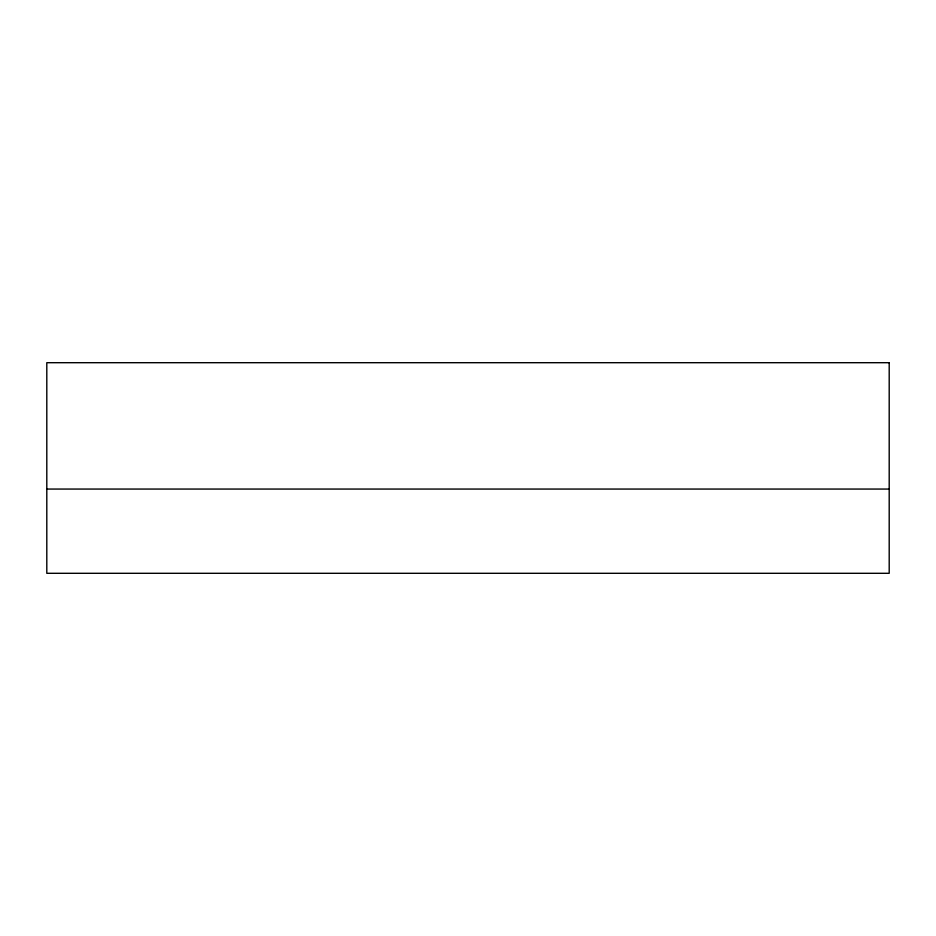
<?xml version="1.0" encoding="UTF-8"?>
<svg xmlns="http://www.w3.org/2000/svg" width="936" height="936" viewBox="0 0 936 936"><rect width="100%" height="100%" fill="white"/><g stroke="black" fill="none" stroke-linecap="round" stroke-linejoin="round"><path stroke-width="1.4" d="M46.8 489.06L889.2 489.06M889.2 362.7L46.8 362.7L46.8 573.3L889.2 573.3L889.2 362.7"/></g></svg>
